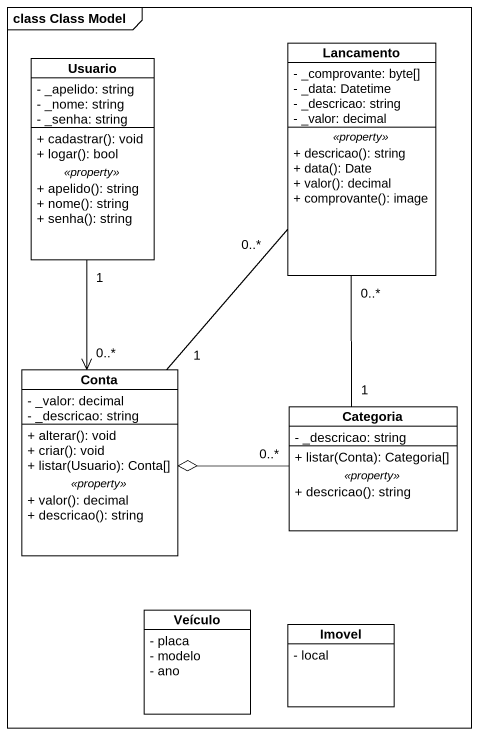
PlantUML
@startuml
mainframe class Class Model
hide circle
hide empty members
skinparam classAttributeIconSize 0
class Usuario {
  - _apelido: string
  - _nome: string
  - _senha: string
  --
  + cadastrar(): void
  + logar(): bool
  .. <<property>> ..
  + apelido(): string
  + nome(): string
  + senha(): string
}
class Lancamento {
  - _comprovante: byte[]
  - _data: Datetime
  - _descricao: string
  - _valor: decimal
  .. <<property>> ..
  + descricao(): string
  + data(): Date
  + valor(): decimal
  + comprovante(): image
}
class Conta {
  - _valor: decimal
  - _descricao: string
  --
  + alterar(): void
  + criar(): void
  + listar(Usuario): Conta[]
  .. <<property>> ..
  + valor(): decimal
  + descricao(): string
}
class Categoria {
  - _descricao: string
  --
  + listar(Conta): Categoria[]
  .. <<property>> ..
  + descricao(): string
}
class Veículo {
  - placa
  - modelo
  - ano
}
class Imovel {
  - local
}
Lancamento "0..*" -- "1" Conta
Conta "0..*" <-up- "1" Usuario
Categoria "1" -up- "0..*" Lancamento
Categoria "0..*" -left-o Conta
@enduml
